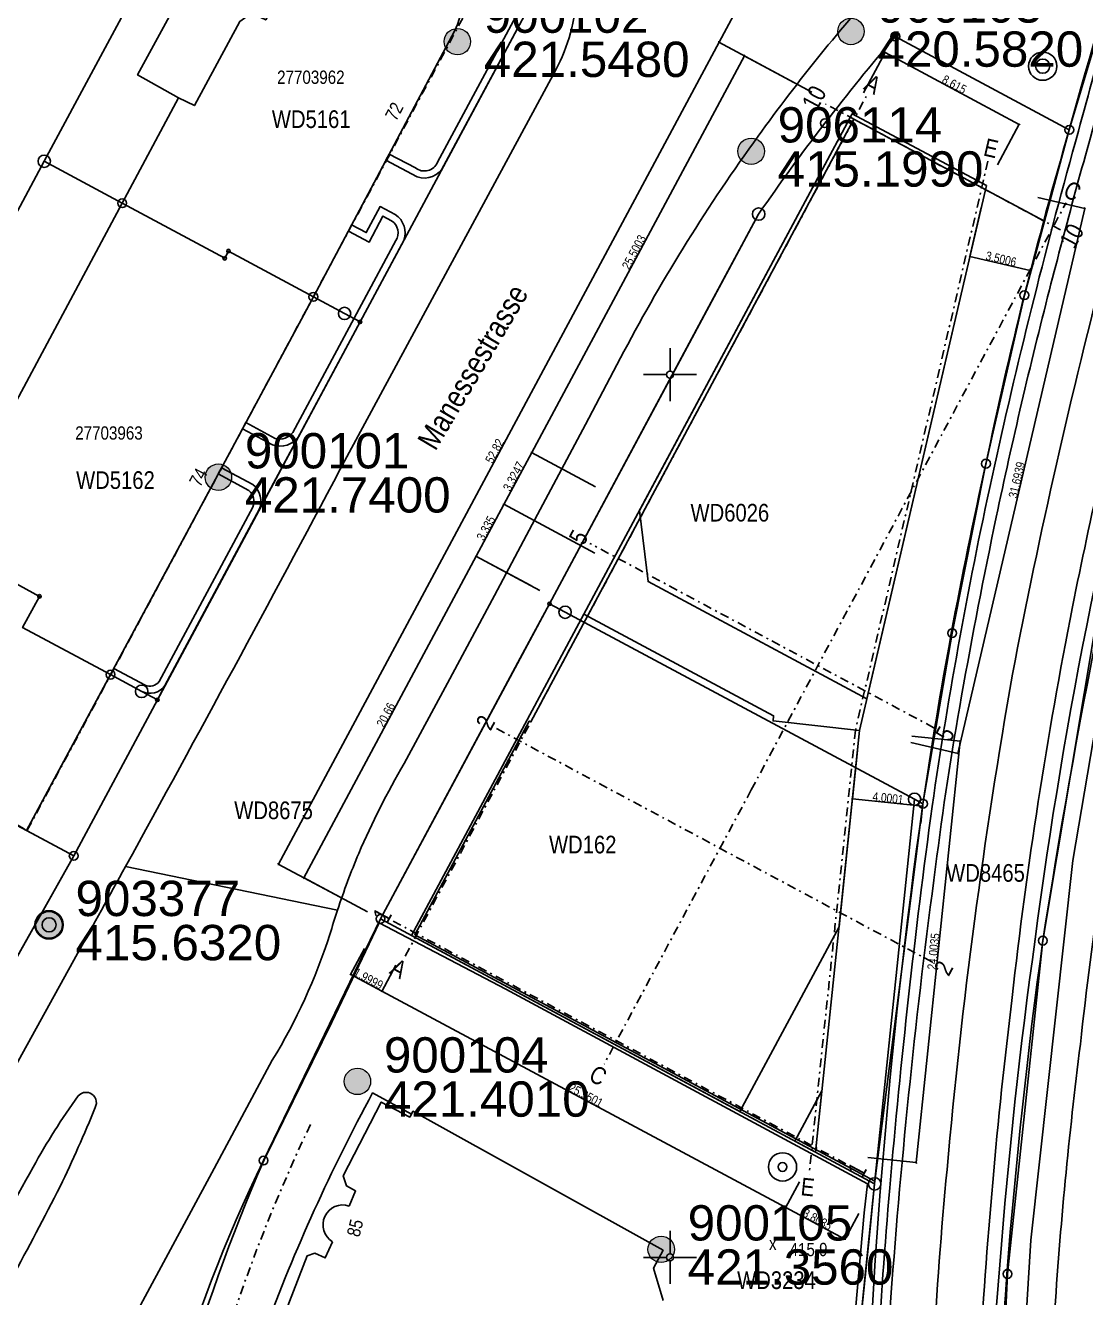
# Model space of a CAD drawing. Header units: metres. Extents: x 681758 to 682009, y 246535 to 246807.
# Drawn here: x 681813.5 to 681873.5, y 246647.7 to 246719.8 of the extents above; entities that cross this region are included whole.
import ezdxf

# ---------------------------------------------------------------- set-up
doc = ezdxf.new("R2010")
doc.units = ezdxf.units.M
doc.linetypes.add('DASHDOT', pattern=[1, 0.5, -0.25, 0, -0.25])
doc.layers.get('Defpoints').update_dxf_attribs({"color": 252})
for name, color, linetype in [('1 Projekt-EG', 252, 'Continuous'), ('2 Projekt-UG', 252, 'Continuous'), ('5 Projekt-Achsen', 252, 'Continuous'), ('6 Referenzdaten', 252, 'Continuous'), ('7 Projekt-1.OG', 252, 'Continuous'), ('MASSE', 7, 'Continuous')]:
    doc.layers.add(name, color=color, linetype=linetype)
for name, color, linetype, lineweight in [('Fixpunkt', 5, 'Continuous', 0), ('Fixpunkt-Hoehe', 5, 'Continuous', 0), ('Fixpunkt-PNum', 5, 'Continuous', 0)]:
    doc.layers.add(name, color=color, linetype=linetype, lineweight=lineweight)
doc.styles.add('Arial Narrow', font='ARIALN.TTF')
doc.styles.get("Standard").update_dxf_attribs({"font": 'arial.ttf'})
doc.dimstyles.new('ELITE-DIM1', dxfattribs={"dimscale": 10, "dimtxt": 10, "dimasz": 0, "dimexe": 0.3, "dimexo": 56.829, "dimgap": 0.09, "dimtad": 1, "dimdec": 4, "dimdsep": 46, "dimtxsty": 'Arial Narrow', "dimtsz": 0.799999, "dimcen": 0, "dimclrd": 140, "dimclre": 140, "dimclrt": 140, "dimadec": 4, "dimazin": 2, "dimtfac": 1, "dimtdec": 4, "dimtmove": 0, "dimatfit": 3, "dimfxl": 1, "dimtolj": 1, "dimtzin": 0, "dimarcsym": 0})
doc.dimstyles.new('ELITE-DIM10', dxfattribs={"dimscale": 10, "dimtxt": 10, "dimasz": 0, "dimexe": 0.3, "dimexo": 59.592, "dimgap": 0.09, "dimtad": 1, "dimdec": 4, "dimdsep": 46, "dimtxsty": 'Arial Narrow', "dimtsz": 0.799999, "dimcen": 0, "dimclrd": 140, "dimclre": 140, "dimclrt": 140, "dimadec": 4, "dimazin": 2, "dimtfac": 1, "dimtdec": 4, "dimtmove": 0, "dimatfit": 3, "dimfxl": 1, "dimtolj": 1, "dimtzin": 0, "dimarcsym": 0})
doc.dimstyles.new('ELITE-DIM11', dxfattribs={"dimscale": 10, "dimtxt": 10, "dimasz": 0, "dimexe": 0.3, "dimexo": 25.46, "dimgap": 0.09, "dimtad": 1, "dimdec": 4, "dimdsep": 46, "dimtxsty": 'Arial Narrow', "dimtsz": 0.799999, "dimcen": 0, "dimclrd": 140, "dimclre": 140, "dimclrt": 140, "dimadec": 4, "dimazin": 2, "dimtfac": 1, "dimtdec": 4, "dimtmove": 0, "dimatfit": 3, "dimfxl": 1, "dimtolj": 1, "dimtzin": 0, "dimarcsym": 0})
doc.dimstyles.new('ELITE-DIM12', dxfattribs={"dimscale": 10, "dimtxt": 10, "dimasz": 0, "dimexe": 0.3, "dimexo": 22.69, "dimgap": 0.09, "dimtad": 1, "dimdec": 4, "dimdsep": 46, "dimtxsty": 'Arial Narrow', "dimtsz": 0.799999, "dimcen": 0, "dimclrd": 140, "dimclre": 140, "dimclrt": 140, "dimadec": 4, "dimazin": 2, "dimtfac": 1, "dimtdec": 4, "dimtmove": 0, "dimatfit": 3, "dimfxl": 1, "dimtolj": 1, "dimtzin": 0, "dimarcsym": 0})
doc.dimstyles.new('ELITE-DIM2', dxfattribs={"dimscale": 10, "dimtxt": 10, "dimasz": 0, "dimexe": 0.3, "dimexo": 68.469, "dimgap": 0.09, "dimtad": 1, "dimdec": 4, "dimdsep": 46, "dimtxsty": 'Arial Narrow', "dimtsz": 0.799999, "dimcen": 0, "dimclrd": 140, "dimclre": 140, "dimclrt": 140, "dimadec": 4, "dimazin": 2, "dimtfac": 1, "dimtdec": 4, "dimtmove": 0, "dimatfit": 3, "dimfxl": 1, "dimtolj": 1, "dimtzin": 0, "dimarcsym": 0})
doc.dimstyles.new('ELITE-DIM3', dxfattribs={"dimscale": 10, "dimtxt": 10, "dimasz": 0, "dimexe": 0.3, "dimexo": 56.83, "dimgap": 0.09, "dimtad": 1, "dimdec": 4, "dimdsep": 46, "dimtxsty": 'Arial Narrow', "dimtsz": 0.799999, "dimcen": 0, "dimclrd": 140, "dimclre": 140, "dimclrt": 140, "dimadec": 4, "dimazin": 2, "dimtfac": 1, "dimtdec": 4, "dimtmove": 0, "dimatfit": 3, "dimfxl": 1, "dimtolj": 1, "dimtzin": 0, "dimarcsym": 0})
doc.dimstyles.new('ELITE-DIM4', dxfattribs={"dimscale": 10, "dimtxt": 10, "dimasz": 0, "dimexe": 0.3, "dimexo": 38.175, "dimgap": 0.09, "dimtad": 1, "dimdec": 4, "dimdsep": 46, "dimtxsty": 'Arial Narrow', "dimtsz": 0.799999, "dimcen": 0, "dimclrd": 140, "dimclre": 140, "dimclrt": 140, "dimadec": 4, "dimazin": 2, "dimtfac": 1, "dimtdec": 4, "dimtmove": 0, "dimatfit": 3, "dimfxl": 1, "dimtolj": 1, "dimtzin": 0, "dimarcsym": 0})
doc.dimstyles.new('ELITE-DIM5', dxfattribs={"dimscale": 10, "dimtxt": 10, "dimasz": 0, "dimexe": 0.3, "dimexo": 38.16, "dimgap": 0.09, "dimtad": 1, "dimdec": 4, "dimdsep": 46, "dimtxsty": 'Arial Narrow', "dimtsz": 0.799999, "dimcen": 0, "dimclrd": 140, "dimclre": 140, "dimclrt": 140, "dimadec": 4, "dimazin": 2, "dimtfac": 1, "dimtdec": 4, "dimtmove": 0, "dimatfit": 3, "dimfxl": 1, "dimtolj": 1, "dimtzin": 0, "dimarcsym": 0})
doc.dimstyles.new('ELITE-DIM6', dxfattribs={"dimscale": 10, "dimtxt": 10, "dimasz": 0, "dimexe": 0.3, "dimexo": 51.83, "dimgap": 0.09, "dimtad": 1, "dimdec": 4, "dimdsep": 46, "dimtxsty": 'Arial Narrow', "dimtsz": 0.799999, "dimcen": 0, "dimclrd": 140, "dimclre": 140, "dimclrt": 140, "dimadec": 4, "dimazin": 2, "dimtfac": 1, "dimtdec": 4, "dimtmove": 0, "dimatfit": 3, "dimfxl": 1, "dimtolj": 1, "dimtzin": 0, "dimarcsym": 0})
doc.dimstyles.new('ELITE-DIM7', dxfattribs={"dimscale": 10, "dimtxt": 10, "dimasz": 0, "dimexe": 0.3, "dimexo": 67.873, "dimgap": 0.09, "dimtad": 1, "dimdec": 4, "dimdsep": 46, "dimtxsty": 'Arial Narrow', "dimtsz": 0.799999, "dimcen": 0, "dimclrd": 140, "dimclre": 140, "dimclrt": 140, "dimadec": 4, "dimazin": 2, "dimtfac": 1, "dimtdec": 4, "dimtmove": 0, "dimatfit": 3, "dimfxl": 1, "dimtolj": 1, "dimtzin": 0, "dimarcsym": 0})
doc.dimstyles.new('ELITE-DIM8', dxfattribs={"dimscale": 10, "dimtxt": 10, "dimasz": 0, "dimexe": 0.3, "dimexo": 26.788, "dimgap": 0.09, "dimtad": 1, "dimdec": 4, "dimdsep": 46, "dimtxsty": 'Arial Narrow', "dimtsz": 0.799999, "dimcen": 0, "dimclrd": 140, "dimclre": 140, "dimclrt": 140, "dimadec": 4, "dimazin": 2, "dimtfac": 1, "dimtdec": 4, "dimtmove": 0, "dimatfit": 3, "dimfxl": 1, "dimtolj": 1, "dimtzin": 0, "dimarcsym": 0})
doc.dimstyles.new('ELITE-DIM9', dxfattribs={"dimscale": 10, "dimtxt": 10, "dimasz": 0, "dimexe": 0.3, "dimexo": 59.669, "dimgap": 0.09, "dimtad": 1, "dimdec": 4, "dimdsep": 46, "dimtxsty": 'Arial Narrow', "dimtsz": 0.799999, "dimcen": 0, "dimclrd": 140, "dimclre": 140, "dimclrt": 140, "dimadec": 4, "dimazin": 2, "dimtfac": 1, "dimtdec": 4, "dimtmove": 0, "dimatfit": 3, "dimfxl": 1, "dimtolj": 1, "dimtzin": 0, "dimarcsym": 0})

# ---------------------------------------------------------------- blocks, each defined once
blk = doc.blocks.new('C990')
at = {"layer": 'Fixpunkt'}
h = blk.add_hatch(color=256, dxfattribs=at)
edge = h.paths.add_edge_path()
edge.add_arc((0, 0), 0.75, 0, 360)
blk.add_circle((0, 0), 0.75, dxfattribs=at)
blk = doc.blocks.new('*D356')
at = {"layer": 'Defpoints', "color": 0, "transparency": 16777216}
for p in [(681839.019, 246689.71), (681845.129, 246686.434), (681835.368, 246668.226)]:
    blk.add_point(p, dxfattribs=at)
at = {"layer": 'MASSE', "color": 140, "lineweight": -2, "transparency": 16777216}
for p, q in [((681829.257, 246671.502), (681839.019, 246689.71)), ((681839.036, 246689.656), (681839.003, 246689.764)), ((681842.625, 246687.777), (681839.006, 246689.717)), ((681829.274, 246671.448), (681829.241, 246671.556)), ((681832.863, 246669.569), (681829.244, 246671.509))]:
    blk.add_line(p, q, dxfattribs=at)
at = {"layer": 'MASSE', "color": 140, "transparency": 16777216, "insert": (681833.909, 246680.729), "char_height": 0.5, "attachment_point": 5, "rotation": 61.80364, "style": 'Arial Narrow'}
blk.add_mtext('\\A1;20.66', dxfattribs=at)
blk = doc.blocks.new('*D357')
at = {"layer": 'Defpoints', "color": 0, "transparency": 16777216}
for p in [(681840.595, 246692.649), (681848.757, 246688.274), (681845.129, 246686.434)]:
    blk.add_point(p, dxfattribs=at)
at = {"layer": 'MASSE', "color": 140, "lineweight": -2, "transparency": 16777216}
for p, q in [((681839.019, 246689.71), (681840.595, 246692.649)), ((681840.611, 246692.595), (681840.579, 246692.704)), ((681845.74, 246689.891), (681840.582, 246692.656)), ((681839.036, 246689.656), (681839.003, 246689.764)), ((681842.112, 246688.052), (681839.006, 246689.717))]:
    blk.add_line(p, q, dxfattribs=at)
at = {"layer": 'MASSE', "color": 140, "transparency": 16777216, "insert": (681839.578, 246691.303), "char_height": 0.5, "attachment_point": 5, "rotation": 61.80364, "style": 'Arial Narrow'}
blk.add_mtext('\\A1;3.335', dxfattribs=at)
blk = doc.blocks.new('*D358')
at = {"layer": 'Defpoints', "color": 0, "transparency": 16777216}
for p in [(681842.166, 246695.58), (681848.276, 246692.304), (681848.757, 246688.274)]:
    blk.add_point(p, dxfattribs=at)
at = {"layer": 'MASSE', "color": 140, "lineweight": -2, "transparency": 16777216}
for p, q in [((681840.595, 246692.649), (681842.166, 246695.58)), ((681842.182, 246695.525), (681842.149, 246695.634)), ((681845.259, 246693.921), (681842.153, 246695.587)), ((681840.611, 246692.595), (681840.579, 246692.704)), ((681845.74, 246689.891), (681840.582, 246692.656))]:
    blk.add_line(p, q, dxfattribs=at)
at = {"layer": 'MASSE', "color": 140, "transparency": 16777216, "insert": (681841.151, 246694.237), "char_height": 0.5, "attachment_point": 5, "rotation": 61.80364, "style": 'Arial Narrow'}
blk.add_mtext('\\A1;3.3247', dxfattribs=at)
blk = doc.blocks.new('*D359')
at = {"layer": 'Defpoints', "color": 0, "transparency": 16777216}
for p in [(681854.215, 246718.054), (681860.325, 246714.778), (681848.276, 246692.304)]:
    blk.add_point(p, dxfattribs=at)
at = {"layer": 'MASSE', "color": 140, "lineweight": -2, "transparency": 16777216}
for p, q in [((681842.166, 246695.58), (681854.215, 246718.054)), ((681854.231, 246718), (681854.198, 246718.108)), ((681857.821, 246716.121), (681854.201, 246718.061)), ((681842.182, 246695.525), (681842.149, 246695.634)), ((681845.772, 246693.646), (681842.153, 246695.587))]:
    blk.add_line(p, q, dxfattribs=at)
at = {"layer": 'MASSE', "color": 140, "transparency": 16777216, "insert": (681847.961, 246706.939), "char_height": 0.5, "attachment_point": 5, "rotation": 61.80364, "style": 'Arial Narrow'}
blk.add_mtext('\\A1;25.5003', dxfattribs=at)
blk = doc.blocks.new('*D360')
at = {"layer": 'Defpoints', "color": 0, "transparency": 16777216}
for p in [(681833.605, 246669.171), (681835.368, 246668.226), (681833.682, 246665.082)]:
    blk.add_point(p, dxfattribs=at)
at = {"layer": 'MASSE', "color": 140, "lineweight": -2, "transparency": 16777216}
for p, q in [((681832.703, 246667.489), (681831.912, 246666.014)), ((681834.466, 246666.544), (681833.675, 246665.069)), ((681831.865, 246666.01), (681831.974, 246666.043)), ((681831.919, 246666.027), (681833.682, 246665.082)), ((681833.628, 246665.066), (681833.736, 246665.098))]:
    blk.add_line(p, q, dxfattribs=at)
at = {"layer": 'MASSE', "color": 140, "transparency": 16777216, "insert": (681832.923, 246665.783), "char_height": 0.5, "attachment_point": 5, "rotation": 331.80362, "style": 'Arial Narrow'}
blk.add_mtext('\\A1;1.9999', dxfattribs=at)
blk = doc.blocks.new('*D361')
at = {"layer": 'Defpoints', "color": 0, "transparency": 16777216}
for p in [(681835.368, 246668.226), (681858.238, 246655.965), (681856.553, 246652.821)]:
    blk.add_point(p, dxfattribs=at)
at = {"layer": 'MASSE', "color": 140, "lineweight": -2, "transparency": 16777216}
for p, q in [((681834.466, 246666.544), (681833.675, 246665.069)), ((681833.628, 246665.066), (681833.736, 246665.098)), ((681833.682, 246665.082), (681856.553, 246652.821)), ((681857.336, 246654.283), (681856.546, 246652.807)), ((681856.499, 246652.804), (681856.607, 246652.837))]:
    blk.add_line(p, q, dxfattribs=at)
at = {"layer": 'MASSE', "color": 140, "transparency": 16777216, "insert": (681845.24, 246659.18), "char_height": 0.5, "attachment_point": 5, "rotation": 331.80362, "style": 'Arial Narrow'}
blk.add_mtext('\\A1;25.9501', dxfattribs=at)
blk = doc.blocks.new('*D362')
at = {"layer": 'Defpoints', "color": 0, "transparency": 16777216}
for p in [(681858.238, 246655.965), (681861.589, 246654.165), (681859.905, 246651.023)]:
    blk.add_point(p, dxfattribs=at)
at = {"layer": 'MASSE', "color": 140, "lineweight": -2, "transparency": 16777216}
for p, q in [((681857.337, 246654.283), (681856.546, 246652.807)), ((681856.499, 246652.804), (681856.607, 246652.837)), ((681856.553, 246652.821), (681859.905, 246651.023)), ((681860.687, 246652.483), (681859.898, 246651.01)), ((681859.851, 246651.007), (681859.959, 246651.04))]:
    blk.add_line(p, q, dxfattribs=at)
at = {"layer": 'MASSE', "color": 140, "transparency": 16777216, "insert": (681858.351, 246652.151), "char_height": 0.5, "attachment_point": 5, "rotation": 331.80362, "style": 'Arial Narrow'}
blk.add_mtext('\\A1;3.8035', dxfattribs=at)
blk = doc.blocks.new('*D363')
at = {"layer": 'Defpoints', "color": 0, "transparency": 16777216}
for p in [(681852.777, 246718.825), (681860.325, 246714.778), (681833.605, 246669.171)]:
    blk.add_point(p, dxfattribs=at)
at = {"layer": 'MASSE', "color": 140, "lineweight": -2, "transparency": 16777216}
for p, q in [((681827.82, 246672.273), (681852.777, 246718.825)), ((681852.793, 246718.771), (681852.76, 246718.879)), ((681858.041, 246716.003), (681852.764, 246718.832)), ((681827.836, 246672.219), (681827.803, 246672.327)), ((681831.321, 246670.395), (681827.806, 246672.28))]:
    blk.add_line(p, q, dxfattribs=at)
at = {"layer": 'MASSE', "color": 140, "transparency": 16777216, "insert": (681840.069, 246695.671), "char_height": 0.5, "attachment_point": 5, "rotation": 61.80354, "style": 'Arial Narrow'}
blk.add_mtext('\\A1;52.82', dxfattribs=at)
blk = doc.blocks.new('*D364')
at = {"layer": 'Defpoints', "color": 0, "transparency": 16777216}
for p in [(681855.143, 246723.238), (681862.759, 246719.155), (681860.325, 246714.778)]:
    blk.add_point(p, dxfattribs=at)
at = {"layer": 'MASSE', "color": 140, "lineweight": -2, "transparency": 16777216}
for p, q in [((681855.159, 246723.184), (681855.127, 246723.292)), ((681852.777, 246718.825), (681855.143, 246723.238)), ((681859.768, 246720.758), (681855.13, 246723.245)), ((681852.793, 246718.771), (681852.76, 246718.879)), ((681857.334, 246716.382), (681852.764, 246718.832))]:
    blk.add_line(p, q, dxfattribs=at)
at = {"layer": 'MASSE', "color": 140, "transparency": 16777216, "insert": (681853.731, 246721.154), "char_height": 0.5, "attachment_point": 5, "rotation": 61.80354, "style": 'Arial Narrow'}
blk.add_mtext('\\A1;5.0077', dxfattribs=at)
blk = doc.blocks.new('*D365')
at = {"layer": 'Defpoints', "color": 0, "transparency": 16777216}
for p in [(681860.325, 246714.778), (681869.774, 246714.17), (681867.918, 246710.707)]:
    blk.add_point(p, dxfattribs=at)
at = {"layer": 'MASSE', "color": 140, "lineweight": -2, "transparency": 16777216}
for p, q in [((681860.958, 246715.958), (681862.188, 246718.254)), ((681862.127, 246718.224), (681862.235, 246718.257)), ((681862.181, 246718.241), (681869.774, 246714.17)), ((681868.55, 246711.888), (681869.781, 246714.183)), ((681869.72, 246714.154), (681869.828, 246714.186))]:
    blk.add_line(p, q, dxfattribs=at)
at = {"layer": 'MASSE', "color": 140, "transparency": 16777216, "insert": (681866.1, 246716.434), "char_height": 0.5, "attachment_point": 5, "rotation": 331.80364, "style": 'Arial Narrow'}
blk.add_mtext('\\A1;8.615', dxfattribs=at)
blk = doc.blocks.new('*D366')
at = {"layer": 'Defpoints', "color": 0, "transparency": 16777216}
for p in [(681867.918, 246710.707), (681873.485, 246709.412), (681860.736, 246679.838)]:
    blk.add_point(p, dxfattribs=at)
at = {"layer": 'MASSE', "color": 140, "lineweight": -2, "transparency": 16777216}
for p, q in [((681870.823, 246710.032), (681873.5, 246709.409)), ((681866.305, 246678.543), (681873.485, 246709.412)), ((681873.515, 246709.364), (681873.455, 246709.46)), ((681863.642, 246679.162), (681866.319, 246678.539)), ((681866.335, 246678.495), (681866.275, 246678.591))]:
    blk.add_line(p, q, dxfattribs=at)
at = {"layer": 'MASSE', "color": 140, "transparency": 16777216, "insert": (681869.642, 246694.036), "char_height": 0.5, "attachment_point": 5, "rotation": 76.90539, "style": 'Arial Narrow'}
blk.add_mtext('\\A1;31.6939', dxfattribs=at)
blk = doc.blocks.new('*D367')
at = {"layer": 'Defpoints', "color": 0, "transparency": 16777216}
for p in [(681860.736, 246679.838), (681866.435, 246679.241), (681858.238, 246655.965)]:
    blk.add_point(p, dxfattribs=at)
at = {"layer": 'MASSE', "color": 140, "lineweight": -2, "transparency": 16777216}
for p, q in [((681863.699, 246679.528), (681866.45, 246679.24)), ((681863.936, 246655.368), (681866.435, 246679.241)), ((681866.471, 246679.197), (681866.399, 246679.285)), ((681861.202, 246655.655), (681863.95, 246655.367)), ((681863.971, 246655.324), (681863.9, 246655.412))]:
    blk.add_line(p, q, dxfattribs=at)
at = {"layer": 'MASSE', "color": 140, "transparency": 16777216, "insert": (681864.927, 246667.332), "char_height": 0.5, "attachment_point": 5, "rotation": 84.02322, "style": 'Arial Narrow'}
blk.add_mtext('\\A1;24.0035', dxfattribs=at)
blk = doc.blocks.new('*D368')
at = {"layer": 'Defpoints', "color": 0, "transparency": 16777216}
for p in [(681867.918, 246710.707), (681870.394, 246705.904), (681870.067, 246704.497)]:
    blk.add_point(p, dxfattribs=at)
at = {"layer": 'MASSE', "color": 140, "lineweight": -2, "transparency": 16777216}
for p, q in [((681867.629, 246709.468), (681866.981, 246706.682)), ((681866.937, 246706.667), (681867.033, 246706.727)), ((681866.985, 246706.697), (681870.394, 246705.904)), ((681870.346, 246705.874), (681870.442, 246705.934)), ((681870.355, 246705.737), (681870.398, 246705.918))]:
    blk.add_line(p, q, dxfattribs=at)
at = {"layer": 'MASSE', "color": 140, "transparency": 16777216, "insert": (681868.748, 246706.553), "char_height": 0.5, "attachment_point": 5, "rotation": 346.90539, "style": 'Arial Narrow'}
blk.add_mtext('\\A1;3.5006', dxfattribs=at)
blk = doc.blocks.new('*D369')
at = {"layer": 'Defpoints', "color": 0, "transparency": 16777216}
for p in [(681860.736, 246679.838), (681864.309, 246675.55), (681864.324, 246675.695)]:
    blk.add_point(p, dxfattribs=at)
at = {"layer": 'MASSE', "color": 140, "lineweight": -2, "transparency": 16777216}
for p, q in [((681860.618, 246678.71), (681860.329, 246675.952)), ((681860.287, 246675.931), (681860.375, 246676.002)), ((681860.331, 246675.967), (681864.309, 246675.55)), ((681864.206, 246674.567), (681864.307, 246675.535)), ((681864.265, 246675.515), (681864.353, 246675.586))]:
    blk.add_line(p, q, dxfattribs=at)
at = {"layer": 'MASSE', "color": 140, "transparency": 16777216, "insert": (681862.347, 246676.017), "char_height": 0.5, "attachment_point": 5, "rotation": 354.02322, "style": 'Arial Narrow'}
blk.add_mtext('\\A1;4.0001', dxfattribs=at)

msp = doc.modelspace()

# ---------------------------------------------------------------- linework, layer by layer
at = {"layer": '1 Projekt-EG', "linetype": 'Continuous'}
for points in [[(681848.27608, 246692.30372), (681860.32486, 246714.77803), (681867.91755, 246710.70749), (681861.15354, 246681.62849), (681848.7569, 246688.27365), (681848.27608, 246692.30372)], [(681845.12943, 246686.43435), (681835.36761, 246668.22605), (681853.96382, 246658.25636), (681859.5716, 246668.71641), (681860.73596, 246679.83796), (681855.83785, 246680.38707), (681855.87026, 246680.67605), (681845.12943, 246686.43435)], [(681857.07491, 246656.58846), (681858.23829, 246655.96476), (681858.60119, 246659.43535), (681857.07491, 246656.58846)]]:
    msp.add_lwpolyline(points, dxfattribs=at)
at = {"layer": '2 Projekt-UG', "linetype": 'Continuous'}
msp.add_lwpolyline([(681861.60181, 246654.30903), (681864.32416, 246675.69497), (681865.97722, 246685.35896), (681867.82699, 246694.66735), (681869.56863, 246702.38408), (681869.93862, 246704.02355), (681871.20579, 246708.68365), (681860.4189, 246714.46665), (681842.11917, 246680.33261), (681842.03104, 246680.37986), (681835.54369, 246668.27915), (681861.60181, 246654.30903)], dxfattribs=at)
at = {"layer": '5 Projekt-Achsen', "linetype": 'DASHDOT'}
for points in [[(681843.04054, 246682.05121), (681861.12764, 246715.78865)], [(681872.11419, 246708.19664), (681858.80606, 246715.33132)], [(681868.00436, 246712.09541), (681860.5028, 246679.85694)], [(681854.59911, 246676.47856), (681872.42633, 246709.73127)], [(681864.94027, 246680.00032), (681845.4628, 246690.44246)], [(681843.04054, 246682.05121), (681834.97033, 246666.99803)], [(681864.85745, 246666.724), (681840.18011, 246679.95386)], [(681860.50604, 246679.86386), (681857.87487, 246654.70081)], [(681854.59911, 246676.47856), (681846.26902, 246660.94065)], [(681859.96105, 246655.30213), (681834.33063, 246669.04295)]]:
    msp.add_lwpolyline(points, dxfattribs=at)
at = {"layer": '6 Referenzdaten', "linetype": 'Continuous'}
for points in [[(681876.29238, 246774.04574), (681875.933, 246773.344), (681874.277, 246770.24), (681869.249, 246760.839), (681864.894, 246752.727), (681855.54, 246735.304, -0.260827), (681851.437, 246732.656), (681841.751, 246720.339), (681832.446, 246702.987), (681820.968, 246681.584), (681816.233, 246672.746), (681803.444, 246649.995), (681791.091, 246628.33)], [(681818.643, 246627.254, -0.081957), (681826.983, 246655.49), (681833.605, 246669.171), (681841.521, 246683.938), (681843.172, 246687.017), (681849.259, 246698.359), (681852.207, 246703.851), (681855.021, 246709.095, -0.013045), (681858.768, 246714.238, -0.012799), (681862.759, 246719.155), (681872.614, 246713.864), (681876.452, 246726.739), (681880.933, 246739.422), (681886.007, 246751.885), (681891.685, 246764.095), (681896.64961, 246774.04574)], [(681818.643, 246627.254, -0.081957), (681826.983, 246655.49), (681833.605, 246669.171), (681843.172, 246687.017), (681855.021, 246709.095, -0.013045), (681858.768, 246714.238, -0.012799), (681862.759, 246719.155), (681872.614, 246713.864), (681876.452, 246726.739), (681880.933, 246739.422), (681886.007, 246751.885), (681891.685, 246764.095), (681896.64961, 246774.04574)], [(681892.53307, 246774.04574), (681889.184, 246768.48), (681884.943, 246760.627), (681882.823, 246756.663), (681880.078, 246751.57), (681876.791, 246745.47), (681874.062, 246740.391, -0.058077), (681862.28, 246722.521, 0.027756), (681854.986, 246713.498, 0.035073), (681847.393, 246701.311), (681845.211, 246697.17), (681842.197, 246691.511), (681840.062, 246687.488), (681837.394, 246682.531), (681834.944, 246677.969, 0.02998), (681832.37, 246672.885, 0.018738), (681831.172, 246669.672, 0.007818), (681830.737, 246668.281, -0.057731), (681827.478, 246661.163), (681824.192, 246655.042), (681818.841, 246645.132)], [(681896.80059, 246774.04574), (681891.81, 246763.993, 0.029741), (681880.933, 246739.422, 0.024461), (681872.614, 246713.864, 0.02031), (681867.892, 246694.956, 0.018273), (681864.324, 246675.695, 0.029687), (681860.932, 246634.265), (681860.848, 246630.977), (681860.855, 246625.668, 0.002999), (681861.692, 246600, 0.002427), (681862.143, 246586.39), (681862.684, 246569.817), (681863.033, 246569.833), (681863.912, 246543.441), (681864.19178, 246534.91539)], [(681898.58578, 246774.04574, 0.002782), (681892.14, 246761.164, 0.016063), (681884.212, 246743.714, 0.013126), (681878.847, 246729.632, 0.01278), (681874.497, 246715.85, 0.006967), (681871.486, 246704.797, 0.010888), (681868.478, 246691.934, 0.007298), (681866.512, 246681.804, 0.013019), (681865.04, 246672.116, 0.015108), (681862.512, 246647.753, 0.020047), (681861.856, 246626.204, 0.007122), (681862.258, 246611.604), (681862.625, 246600), (681862.96, 246589.736), (681863.579, 246569.859), (681864.463, 246543.062), (681864.73311, 246534.91539)], [(681870.63177, 246534.91539), (681868.46, 246611.07), (681868.231, 246630.068), (681869.112, 246649.061), (681871.114, 246667.94), (681874.249, 246686.675), (681878.558, 246705.187), (681878.633, 246706.228), (681877.852, 246706.297, -0.027439), (681887.796, 246737.119, -0.027028), (681900.826, 246766.214), (681905.00143, 246774.04574)], [(681867.3538, 246534.91539), (681867.227, 246538.685), (681866.828, 246549.987), (681866.414, 246563.237), (681865.845, 246579.452), (681865.375, 246593.332), (681865.267, 246596.169, -0.002339), (681865.096, 246600.028, -0.003174), (681864.941, 246604.759), (681864.794, 246608.11), (681864.702, 246611.071), (681864.587, 246615.136), (681864.498, 246619.271), (681864.449, 246623.96), (681864.43, 246628.86), (681864.479, 246632.935), (681864.58, 246637.72, -0.00218), (681864.913, 246644.584, -0.009896), (681865.69, 246654.987, -0.021422), (681869.399, 246683.04, -0.016663), (681874.766, 246706.739, -0.031025), (681884.686, 246737.555, -0.024329), (681897.022, 246765.53)], [(681832.446, 246702.987), (681841.751, 246720.339, 0.138113), (681842.108, 246721.924, 0.140528), (681841.526, 246723.476), (681836.342, 246730.833), (681835.53, 246730.261), (681822.618, 246721.149), (681820.811, 246723.723), (681814.565, 246712.084), (681818.979, 246709.707), (681824.784, 246706.589), (681824.998, 246707.002), (681829.805, 246704.409), (681831.569, 246703.464), (681832.446, 246702.987)], [(681829.805, 246704.409), (681837.822, 246719.5, 0.265079), (681837.328, 246725.008), (681835.893, 246727.099), (681834.453, 246729.196), (681834.408, 246729.262), (681834.498, 246729.325), (681834.4, 246729.464), (681825.372, 246723.093), (681825.515, 246722.889), (681826.042, 246723.26), (681827.612, 246721.053), (681827.108, 246720.093), (681826.307, 246720.472), (681825.638, 246720.002), (681823.069, 246715.24), (681822.162, 246715.676), (681818.979, 246709.707), (681824.784, 246706.589), (681824.998, 246707.002), (681829.805, 246704.409)], [(681832.446, 246702.987), (681841.751, 246720.339, 0.138113), (681842.108, 246721.924, 0.140528), (681841.526, 246723.476), (681839.062, 246726.973, 0.41914), (681835.893, 246727.099), (681837.328, 246725.008, -0.265079), (681837.822, 246719.5), (681829.805, 246704.409), (681818.318, 246683.006), (681820.081, 246682.061, 0.369529), (681821.396, 246682.383), (681832.446, 246702.987)], [(681837.193, 246711.84), (681841.751, 246720.339, 0.298718), (681841.526, 246723.476), (681839.036, 246727.001, 0.41435), (681835.893, 246727.099), (681836.122, 246726.764, -0.414005), (681838.765, 246726.706), (681841.208, 246723.233, -0.299432), (681841.398, 246720.528), (681836.839, 246712.028, -0.490948), (681835.578, 246711.709), (681834.101, 246712.494), (681833.913, 246712.141), (681835.675, 246711.205, 0.38664), (681837.193, 246711.84)], [(681758.41844, 246722.77607), (681791.657, 246684.174, -0.031122), (681797.428, 246676.831, -0.009057), (681798.116, 246675.743, -0.34992), (681809.004, 246670.131, -0.431044), (681803.864, 246656.749, 0.00814), (681804.131, 246651.216), (681816.233, 246672.746), (681813.557, 246674.178), (681800.392, 246681.223), (681796.843, 246685.353), (681794.946, 246683.726), (681786.079, 246694.061), (681784.848, 246695.494), (681774.782, 246707.182), (681767.328, 246715.837), (681758.41844, 246726.19581)], [(681873.13, 246713.782, -0.014879), (681876.932, 246726.54)], [(681844.701, 246721.336, -0.114172), (681843.378, 246716.983), (681831.33, 246694.653, -0.003724), (681819.166, 246672.142), (681831.172, 246669.672, -0.018738), (681832.37, 246672.885, -0.02998), (681834.944, 246677.969), (681837.394, 246682.531), (681840.062, 246687.488), (681842.197, 246691.511), (681845.211, 246697.17), (681847.393, 246701.311, -0.035073), (681854.986, 246713.498, -0.027756), (681862.28, 246722.521, 0.058077)], [(681841.751, 246720.339), (681832.446, 246702.987), (681821.396, 246682.383), (681820.968, 246681.584), (681816.233, 246672.746), (681804.131, 246651.216, 0.000099), (681804.175, 246650.551, 0.763759), (681807.057, 246650.228), (681816.442, 246667.209, 0.000879), (681819.166, 246672.142, 0.003724), (681831.33, 246694.653), (681843.378, 246716.983, 0.114172), (681844.701, 246721.336)], [(681867.892, 246694.956), (681870.067, 246704.497), (681872.614, 246713.864), (681862.759, 246719.155, 0.012799), (681858.768, 246714.238, 0.013045), (681855.021, 246709.095), (681843.172, 246687.017), (681844.059, 246686.54), (681863.851, 246675.948), (681864.324, 246675.695), (681865.977, 246685.359), (681867.892, 246694.956)], [(681862.759, 246719.405, 1), (681862.759, 246718.905, 1), (681862.759, 246719.405)], [(681870.307, 246717.471, 1), (681871.907, 246717.471, 1), (681870.307, 246717.471)], [(681870.707, 246717.471, 1), (681871.507, 246717.471, 1), (681870.707, 246717.471)], [(681858.768, 246714.488, 1), (681858.768, 246713.988, 1), (681858.768, 246714.488)], [(681872.614, 246714.114, 1), (681872.614, 246713.614, 1), (681872.614, 246714.114)], [(681868.371, 246694.813, -0.014175), (681873.13, 246713.782)], [(681814.565, 246712.434, 1), (681814.565, 246711.734, 1), (681814.565, 246712.434)], [(681818.979, 246709.957, 1), (681818.979, 246709.457, 1), (681818.979, 246709.957)], [(681828.971, 246696.508), (681832.446, 246702.987), (681834.921, 246707.603, 0.356775), (681834.439, 246709.061), (681833.58, 246709.518), (681832.799, 246708.049), (681831.972, 246708.488), (681831.784, 246708.135), (681832.965, 246707.508), (681833.745, 246708.977), (681834.236, 246708.716, -0.414161), (681834.468, 246707.59), (681828.64, 246696.731, -0.332739), (681827.647, 246696.387), (681825.98, 246697.282), (681825.791, 246696.93), (681827.49, 246696.018, 0.341557), (681828.971, 246696.508)], [(681855.021, 246709.445, 1), (681855.021, 246708.745, 1), (681855.021, 246709.445)], [(681824.998, 246707.102, 1), (681824.998, 246706.902, 1), (681824.998, 246707.102)], [(681824.784, 246706.689, 1), (681824.784, 246706.489, 1), (681824.784, 246706.689)], [(681867.518, 246643.748, -0.016357), (681869.375, 246664.721, -0.02089), (681872.793, 246686.841, -0.013283), (681876.268, 246702.121), (681877.464, 246706.558), (681877.852, 246706.297), (681878.39, 246705.976), (681883.173, 246704.287), (681882.995, 246703.49), (681879.356, 246704.359), (681879.118, 246703.433), (681878.177, 246703.629, 0.020258), (681871.114, 246667.94, 0.029719), (681868.171, 246630.087)], [(681870.677, 246668.027, -0.034508), (681878.289, 246705.637)], [(681829.805, 246704.659, 1), (681829.805, 246704.159, 1), (681829.805, 246704.659)], [(681870.067, 246704.747, 1), (681870.067, 246704.247, 1), (681870.067, 246704.747)], [(681831.569, 246703.814, 1), (681831.569, 246703.114, 1), (681831.569, 246703.814)], [(681832.446, 246703.087, 1), (681832.446, 246702.887, 1), (681832.446, 246703.087)], [(681867.892, 246695.206, 1), (681867.892, 246694.706, 1), (681867.892, 246695.206)], [(681821.398, 246682.385), (681826.743, 246692.352, 0.324743), (681826.379, 246693.775), (681824.608, 246694.725), (681824.419, 246694.373), (681826.148, 246693.446, -0.315869), (681826.371, 246692.5), (681821.072, 246682.617, -0.367343), (681820.27, 246682.414), (681818.507, 246683.359), (681818.318, 246683.006), (681820.081, 246682.061, 0.370869), (681821.398, 246682.385)], [(681864.847, 246675.536, -0.018266), (681868.371, 246694.813)], [(681814.294, 246687.54, 1), (681814.294, 246687.34, 1), (681814.294, 246687.54)], [(681843.172, 246687.117, 1), (681843.172, 246686.917, 1), (681843.172, 246687.117)], [(681844.059, 246686.89, 1), (681844.059, 246686.19, 1), (681844.059, 246686.89)], [(681865.977, 246685.609, 1), (681865.977, 246685.109, 1), (681865.977, 246685.609)], [(681816.233, 246672.746), (681820.968, 246681.584), (681821.396, 246682.383, -0.369529), (681820.081, 246682.061), (681818.318, 246683.006), (681813.557, 246674.178), (681816.233, 246672.746)], [(681818.318, 246683.256, 1), (681818.318, 246682.756, 1), (681818.318, 246683.256)], [(681820.081, 246682.411, 1), (681820.081, 246681.711, 1), (681820.081, 246682.411)], [(681820.968, 246681.684, 1), (681820.968, 246681.484, 1), (681820.968, 246681.684)], [(681873.68831, 246534.91539), (681873.534, 246540.154, 0.000972), (681873.083, 246555.576), (681872.586, 246573.071, 0.00059), (681872.19, 246586.676), (681871.689, 246600), (681871.464, 246605.97), (681871.135, 246620.226, -0.007745), (681871.112, 246629.91, -0.013149), (681871.761, 246646.567, -0.015228), (681873.241, 246662.068, -0.019044), (681875.952, 246680.599)], [(681863.851, 246676.298, 1), (681863.851, 246675.598, 1), (681863.851, 246676.298)], [(681864.324, 246675.945, 1), (681864.324, 246675.445, 1), (681864.324, 246675.945)], [(681862.449, 246653.941, -0.012783), (681864.847, 246675.536)], [(681816.233, 246672.996, 1), (681816.233, 246672.496, 1), (681816.233, 246672.996)], [(681818.841, 246645.132), (681824.192, 246655.042), (681827.478, 246661.163, 0.057731), (681830.737, 246668.281, -0.007818), (681831.172, 246669.672), (681819.166, 246672.142, -0.000879), (681816.442, 246667.209), (681807.057, 246650.228, -0.763759), (681804.175, 246650.551, -0.000099), (681804.131, 246651.216), (681803.444, 246649.995), (681795.48, 246636.028)], [(681814.037, 246668.836, 1), (681815.637, 246668.836, 1), (681814.037, 246668.836)], [(681814.437, 246668.836, 1), (681815.237, 246668.836, 1), (681814.437, 246668.836)], [(681833.605, 246669.421, 1), (681833.605, 246668.921, 1), (681833.605, 246669.421)], [(681861.57, 246583.571), (681860.086, 246639.543), (681861.589, 246654.165), (681833.605, 246669.171), (681826.983, 246655.49, 0.081957), (681818.643, 246627.254, 0.081953), (681819.814, 246597.835), (681824.38, 246575.682), (681824.414, 246575.516), (681831.76, 246577.111), (681857.362, 246582.672), (681861.57, 246583.571)], [(681859.843, 246639.623), (681860.996, 246652.52), (681861.178, 246654.171), (681849.321, 246660.555), (681840.699, 246665.192), (681833.531, 246668.958), (681830.852, 246663.324), (681827.012, 246655.522, 0.068762), (681819.398, 246628.412, 0.048847)], [(681867.775, 246631.052, -0.029966), (681870.677, 246668.027)], [(681871.114, 246668.19, 1), (681871.114, 246667.69, 1), (681871.114, 246668.19)], [(681809.852, 246643.66, 0.012503), (681815.457, 246654.017, 0.017201), (681817.448, 246658.487, 0.438009), (681817.155, 246659.308, 0.31262), (681816.483, 246659.15, 0.029643), (681813.935, 246655.113, 0.012741), (681807.493, 246643.029, 0.02054), (681806.052, 246639.78, 0.405369), (681806.349, 246639.077, 0.385024), (681807.089, 246639.234, 0.007395), (681809.852, 246643.66)], [(681807.493, 246643.029, -0.012741), (681813.935, 246655.113, -0.029643), (681816.483, 246659.15, -0.31262), (681817.155, 246659.308, -0.438009), (681817.448, 246658.487, -0.017201), (681815.457, 246654.017, -0.012503), (681809.852, 246643.66, -0.007395), (681807.089, 246639.234, -0.385024), (681806.349, 246639.077, -0.405369), (681806.052, 246639.78, -0.02054), (681807.493, 246643.029)], [(681827.029, 246645.812, -0.034922), (681833.157, 246659.315), (681835.353, 246658.107), (681835.439, 246658.282), (681849.608, 246650.406), (681849.073, 246649.389), (681849.622, 246647.555)], [(681849.622, 246647.555), (681849.069, 246649.385), (681849.608, 246650.406), (681835.439, 246658.282), (681835.353, 246658.107), (681833.157, 246659.315, 0.034922), (681827.029, 246645.812)], [(681826.983, 246655.74, 1), (681826.983, 246655.24, 1), (681826.983, 246655.74)], [(681855.572, 246655.123, 1), (681857.172, 246655.123, 1), (681855.572, 246655.123)], [(681856.122, 246655.123, 1), (681856.622, 246655.123, 1), (681856.122, 246655.123)], [(681861.589, 246654.515, 1), (681861.589, 246653.815, 1), (681861.589, 246654.515)], [(681861.772, 246644.141, -0.009893), (681862.449, 246653.941)], [(681830.89, 246650.886, -0.89693), (681831.828, 246652.91)], [(681869.112, 246649.311, 1), (681869.112, 246648.811, 1), (681869.112, 246649.311)]]:
    msp.add_lwpolyline(points, format="xyb", dxfattribs=at)
for points in [[(681896.64961, 246774.04574), (681891.685, 246764.095), (681886.007, 246751.885), (681880.933, 246739.422), (681876.452, 246726.739), (681872.614, 246713.864), (681870.067, 246704.497), (681867.892, 246694.956), (681865.977, 246685.359), (681864.324, 246675.695), (681863.851, 246675.948), (681861.589, 246654.165), (681860.086, 246639.543), (681861.57, 246583.571), (681857.362, 246582.672), (681858.755, 246563.49), (681859.899, 246547.665), (681860.75861, 246534.91539)], [(681896.64961, 246774.04574), (681891.685, 246764.095), (681886.007, 246751.885), (681880.933, 246739.422), (681876.452, 246726.739), (681872.614, 246713.864), (681870.067, 246704.497), (681867.892, 246694.956), (681865.977, 246685.359), (681864.324, 246675.695), (681863.851, 246675.948), (681861.589, 246654.165), (681861.29, 246651.255), (681860.086, 246639.543)], [(681906.92963, 246762.27662), (681905.319, 246761.048), (681901.139, 246753.218), (681893.754, 246737.283), (681887.285, 246720.961), (681881.81, 246704.313), (681878.558, 246705.187), (681874.249, 246686.675), (681871.114, 246667.94), (681869.112, 246649.061), (681868.231, 246630.068), (681868.46, 246611.07), (681870.63177, 246534.91539)], [(681814.565, 246712.084), (681820.811, 246723.723), (681814.851, 246732.189), (681811.211, 246732.838), (681802.253, 246725.631), (681802.691, 246725.077), (681794.908, 246718.857), (681795.365, 246718.363), (681792.745, 246716.246), (681799.669, 246708.214), (681805.841, 246701.071), (681808.836, 246701.403), (681814.565, 246712.084)], [(681811.774, 246696.283), (681818.979, 246709.707), (681822.162, 246715.676), (681819.852, 246716.975), (681822.327, 246721.563), (681820.811, 246723.723), (681817.454, 246728.491), (681806.829, 246719.943), (681805.983, 246720.995), (681792.25, 246709.169), (681795.875, 246704.96), (681804.095, 246695.424), (681803.349, 246694.846), (681804.326, 246693.629), (681807.716, 246689.687), (681809.028, 246688.97), (681809.568, 246690.023), (681812.641, 246695.752), (681811.774, 246696.283)], [(681758.41844, 246706.26574), (681759.817, 246704.64), (681769.853, 246692.982), (681776.208, 246685.592), (681779.858, 246681.353), (681787.271, 246672.747), (681789.825, 246665.433), (681803.444, 246649.995), (681816.233, 246672.746), (681800.392, 246681.223), (681796.843, 246685.353), (681794.946, 246683.726), (681786.079, 246694.061), (681784.848, 246695.494), (681774.782, 246707.182), (681767.328, 246715.837), (681758.41844, 246726.19581)], [(681822.327, 246721.563), (681819.852, 246716.975), (681822.162, 246715.676), (681823.069, 246715.24), (681825.638, 246720.002)], [(681820.968, 246681.584), (681832.446, 246702.987), (681831.569, 246703.464), (681829.805, 246704.409), (681824.998, 246707.002), (681824.784, 246706.589), (681818.979, 246709.707), (681814.565, 246712.084), (681808.836, 246701.403), (681808.03, 246691.981), (681809.568, 246690.023), (681814.294, 246687.44), (681813.339, 246685.676), (681818.318, 246683.006), (681820.081, 246682.061), (681820.968, 246681.584)], [(681818.318, 246683.006), (681813.339, 246685.676), (681814.294, 246687.44), (681809.568, 246690.023), (681809.028, 246688.97), (681807.716, 246689.687), (681804.326, 246693.629), (681800.433, 246690.294), (681801.348, 246689.217), (681796.843, 246685.353), (681800.392, 246681.223), (681813.557, 246674.178), (681818.318, 246683.006), (681829.805, 246704.409), (681824.998, 246707.002), (681824.784, 246706.589), (681818.979, 246709.707), (681811.774, 246696.283), (681812.641, 246695.752), (681809.568, 246690.023), (681814.294, 246687.44), (681813.339, 246685.676), (681818.318, 246683.006)], [(681813.339, 246685.676), (681814.294, 246687.44), (681809.568, 246690.023), (681808.03, 246691.981), (681808.836, 246701.403), (681805.841, 246701.071), (681804.326, 246693.629), (681800.433, 246690.294), (681801.348, 246689.217), (681796.843, 246685.353), (681800.392, 246681.223), (681816.233, 246672.746), (681820.968, 246681.584), (681820.081, 246682.061), (681818.318, 246683.006), (681813.339, 246685.676)], [(681850, 246700.2), (681850, 246701.5)], [(681849.8, 246700), (681848.5, 246700)], [(681850, 246699.8), (681850, 246698.5)], [(681850.2, 246700), (681851.5, 246700)], [(681861.589, 246654.165), (681863.851, 246675.948), (681844.059, 246686.54), (681843.172, 246687.017), (681833.605, 246669.171), (681861.589, 246654.165)], [(681875.2902, 246534.91539), (681874.262, 246615.19), (681874.659, 246637.175), (681875.587, 246653.272), (681880.117, 246684.827), (681875.129, 246686.153), (681872.816, 246672.471), (681870.442, 246650.971), (681868.723, 246623.024), (681868.789, 246597.348), (681869.908, 246564.802), (681869.91, 246540.061), (681870.13987, 246534.91539)], [(681831.828, 246652.91), (681832.194, 246653.768), (681831.687, 246654.045), (681831.496, 246654.626), (681833.652, 246658.799), (681835.26, 246657.95), (681835.353, 246658.107)], [(681850, 246650.2), (681850, 246651.5)], [(681827.687, 246645.506), (681829.46, 246650.097), (681829.888, 246650.232), (681830.476, 246649.971), (681830.89, 246650.886)], [(681849.8, 246650), (681848.5, 246650)], [(681850, 246649.8), (681850, 246648.5)], [(681850.2, 246650), (681851.5, 246650)]]:
    msp.add_lwpolyline(points, dxfattribs=at)
at = {"layer": '6 Referenzdaten', "linetype": 'DASHDOT'}
msp.add_lwpolyline([(681800.381, 246681.273), (681813.602, 246674.189), (681839.354, 246722.225)], dxfattribs=at)
msp.add_lwpolyline([(681800.381, 246681.273), (681813.602, 246674.189), (681839.354, 246722.225)], dxfattribs=at)
msp.add_lwpolyline([(681829.636, 246657.536, 0.162504), (681822.147, 246596.526), (681826.609, 246575.993), (681823.912, 246575.407)], format="xyb", dxfattribs=at)
msp.add_lwpolyline([(681829.636, 246657.536, 0.162504), (681822.147, 246596.526), (681826.609, 246575.993), (681823.912, 246575.407)], format="xyb", dxfattribs=at)
at = {"layer": '6 Referenzdaten', "linetype": 'Continuous'}
for centre in [(681850, 246700), (681850, 246650)]:
    msp.add_circle(centre, 0.2, dxfattribs=at)
at = {"layer": '7 Projekt-1.OG', "linetype": 'Continuous'}
msp.add_lwpolyline([(681835.36769, 246668.226), (681858.23782, 246655.96388), (681860.73462, 246679.83824), (681867.91755, 246710.70749), (681860.3245, 246714.77936), (681835.36721, 246668.22512)], dxfattribs=at)

# ---------------------------------------------------------------- block references
at = {"layer": 'Fixpunkt'}
ref = msp.add_blockref('C990', (681860.249, 246719.439, 420.582), dxfattribs=at)
ref.add_attrib('PNum', '900103', (681861.749, 246719.939, 420.582), dxfattribs={"layer": 'Fixpunkt-PNum', "height": 2})
ref.add_attrib('Hoehe', '420.5820', (681861.749, 246717.439, 420.582), dxfattribs={"layer": 'Fixpunkt-Hoehe', "height": 2})
ref = msp.add_blockref('C990', (681837.957, 246718.86, 421.548), dxfattribs=at)
ref.add_attrib('PNum', '900102', (681839.457, 246719.36, 421.548), dxfattribs={"layer": 'Fixpunkt-PNum', "height": 2})
ref.add_attrib('Hoehe', '421.5480', (681839.457, 246716.86, 421.548), dxfattribs={"layer": 'Fixpunkt-Hoehe', "height": 2})
ref = msp.add_blockref('C990', (681854.597, 246712.649, 415.199), dxfattribs=at)
ref.add_attrib('PNum', '906114', (681856.097, 246713.149, 415.199), dxfattribs={"layer": 'Fixpunkt-PNum', "height": 2})
ref.add_attrib('Hoehe', '415.1990', (681856.097, 246710.649, 415.199), dxfattribs={"layer": 'Fixpunkt-Hoehe', "height": 2})
ref = msp.add_blockref('C990', (681824.423, 246694.188, 421.74), dxfattribs=at)
ref.add_attrib('PNum', '900101', (681825.923, 246694.688, 421.74), dxfattribs={"layer": 'Fixpunkt-PNum', "height": 2})
ref.add_attrib('Hoehe', '421.7400', (681825.923, 246692.188, 421.74), dxfattribs={"layer": 'Fixpunkt-Hoehe', "height": 2})
ref = msp.add_blockref('C990', (681814.832, 246668.832, 415.632), dxfattribs=at)
ref.add_attrib('PNum', '903377', (681816.332, 246669.332, 415.632), dxfattribs={"layer": 'Fixpunkt-PNum', "height": 2})
ref.add_attrib('Hoehe', '415.6320', (681816.332, 246666.832, 415.632), dxfattribs={"layer": 'Fixpunkt-Hoehe', "height": 2})
ref = msp.add_blockref('C990', (681832.297, 246659.969, 421.401), dxfattribs=at)
ref.add_attrib('PNum', '900104', (681833.797, 246660.469, 421.401), dxfattribs={"layer": 'Fixpunkt-PNum', "height": 2})
ref.add_attrib('Hoehe', '421.4010', (681833.797, 246657.969, 421.401), dxfattribs={"layer": 'Fixpunkt-Hoehe', "height": 2})
ref = msp.add_blockref('C990', (681849.502, 246650.456, 421.356), dxfattribs=at)
ref.add_attrib('PNum', '900105', (681851.002, 246650.956, 421.356), dxfattribs={"layer": 'Fixpunkt-PNum', "height": 2})
ref.add_attrib('Hoehe', '421.3560', (681851.002, 246648.456, 421.356), dxfattribs={"layer": 'Fixpunkt-Hoehe', "height": 2})

# ---------------------------------------------------------------- texts
at = {"layer": '5 Projekt-Achsen', "char_height": 1, "style": 'Arial Narrow'}
for s, insert, width, attachment_point, rotation in [('A', (681861.24576, 246716.00898), 0.798, 8, 331.803638), ('10', (681858.61216, 246715.43527), 1.323, 8, 61.803637), ('E', (681868.06839, 246712.33613), 0.798, 8, 346.903642), ('C', (681872.54446, 246709.9516), 0.861, 8, 331.803638), ('10', (681872.30809, 246708.0927), 1.323, 2, 61.803637), ('5', (681845.26891, 246690.54641), 0.6615, 8, 61.803637), ('2', (681839.98622, 246680.05781), 0.6615, 8, 61.803637), ('5', (681865.13417, 246679.89638), 0.6615, 2, 61.803637), ('1', (681834.13673, 246669.1469), 0.6615, 8, 61.803637), ('A', (681834.86638, 246666.80414), 0.798, 2, 331.803639), ('2', (681865.05134, 246666.62005), 0.6615, 2, 61.803637), ('C', (681846.16507, 246660.74676), 0.861, 2, 331.803639), ('1', (681860.15494, 246655.19819), 0.6615, 2, 61.803637), ('E', (681857.852, 246654.482), 0.798, 2, 354.033643)]:
    msp.add_mtext(s, dxfattribs=dict(at, insert=insert, width=width, attachment_point=attachment_point, rotation=rotation))
at = {"layer": '6 Referenzdaten', "style": 'Arial Narrow'}
for s, insert, char_height, width, attachment_point in [('27703962', (681829.66, 246716.84), 0.75, 3.969, 5), ('WD5161', (681829.681, 246714.462), 1, 4.641, 5), ('27703963', (681818.228, 246696.69), 0.75, 3.9689973, 5), ('WD5162', (681818.595, 246694.02), 1, 4.6409977, 5), ('WD6026', (681853.39, 246692.172), 1, 4.6409995, 5), ('WD8675', (681827.55, 246675.315), 1, 4.641, 5), ('WD162', (681845.058, 246673.376), 1, 3.9795, 5), ('WD8465', (681867.869, 246671.77), 1, 4.641, 5), ('x', (681855.6059, 246650.41733), 0.75, 0.448875, 7), ('415.9', (681856.77121, 246650.06173), 0.75, 2.2365, 7), ('WD3234', (681853.80153, 246648.19535), 1, 4.641, 7)]:
    msp.add_mtext(s, dxfattribs=dict(at, insert=insert, char_height=char_height, width=width, attachment_point=attachment_point))
at = {"layer": '6 Referenzdaten', "attachment_point": 5, "style": 'Arial Narrow'}
for s, insert, char_height, width, rotation in [('72', (681834.383, 246714.907), 0.75, 0.9922499, 62.01), ('Manessestrasse', (681838.83775, 246700.43306), 1.25, 10.8675, 59.4), ('74', (681823.287, 246694.184), 0.75, 0.9922493, 62.01), ('85', (681832.168, 246651.667), 0.75, 0.99225, 75.96)]:
    msp.add_mtext(s, dxfattribs=dict(at, insert=insert, char_height=char_height, width=width, rotation=rotation))

# ---------------------------------------------------------------- dimensions: what is measured, and where the dimension line sits
at = {"layer": 'MASSE'}
for base, p1, p2, angle, dimstyle, picture, middle in [((681855.14293, 246723.2381), (681860.32486, 246714.77803), (681862.759, 246719.155), 61.8035379, 'ELITE-DIM7', '*D364', (681853.95987, 246721.03138)), ((681852.77681, 246718.82466), (681833.605, 246669.171), (681860.32486, 246714.77803), 61.8035379, 'ELITE-DIM6', '*D363', (681840.29818, 246695.54866)), ((681869.77388, 246714.17006), (681860.32486, 246714.77803), (681867.91755, 246710.70749), 331.8036372, 'ELITE-DIM8', '*D365', (681865.97754, 246716.20533)), ((681854.2146, 246718.05383), (681848.27608, 246692.30372), (681860.32486, 246714.77803), 61.803637, 'ELITE-DIM3', '*D359', (681848.19021, 246706.81667)), ((681873.48528, 246709.41239), (681860.73596, 246679.83796), (681867.91755, 246710.70749), 76.905391, 'ELITE-DIM9', '*D366', (681869.89501, 246693.9775)), ((681870.39425, 246705.90387), (681867.91755, 246710.70749), (681870.067, 246704.497), 346.905391, 'ELITE-DIM11', '*D368', (681868.68946, 246706.30042)), ((681842.16582, 246695.57952), (681848.7569, 246688.27365), (681848.27608, 246692.30372), 61.803637, 'ELITE-DIM2', '*D358', (681841.38038, 246694.11445)), ((681840.59494, 246692.64939), (681845.12943, 246686.43435), (681848.7569, 246688.27365), 61.803637, 'ELITE-DIM2', '*D357', (681839.80705, 246691.17977)), ((681839.01917, 246689.71014), (681835.36761, 246668.22605), (681845.12943, 246686.43435), 61.803637, 'ELITE-DIM1', '*D356', (681834.1383, 246680.60597)), ((681866.4349, 246679.24131), (681858.23829, 246655.96476), (681860.73596, 246679.83796), 84.0232177, 'ELITE-DIM10', '*D367', (681865.18521, 246667.3048)), ((681864.309, 246675.55021), (681860.73596, 246679.83796), (681864.32416, 246675.69497), 354.023218, 'ELITE-DIM12', '*D369', (681862.31983, 246675.75846)), ((681833.68197, 246665.08187), (681833.605, 246669.171), (681835.36761, 246668.22605), 331.8036161, 'ELITE-DIM4', '*D360', (681832.80067, 246665.55435)), ((681856.55265, 246652.82058), (681835.36761, 246668.22605), (681858.23829, 246655.96476), 331.8036161, 'ELITE-DIM4', '*D361', (681845.11731, 246658.95123)), ((681859.90478, 246651.02346), (681858.23829, 246655.96476), (681861.589, 246654.165), 331.8036161, 'ELITE-DIM5', '*D362', (681858.22872, 246651.92202))]:
    dim = msp.add_linear_dim(base=base, p1=p1, p2=p2, angle=angle, dimstyle=dimstyle, override={"dimscale": 0.05}, dxfattribs=at)
    dim.commit()
    dim.dimension.update_dxf_attribs({"geometry": picture, "text_midpoint": middle, "dimtype": 160})

doc.saveas('drawing.dxf')
